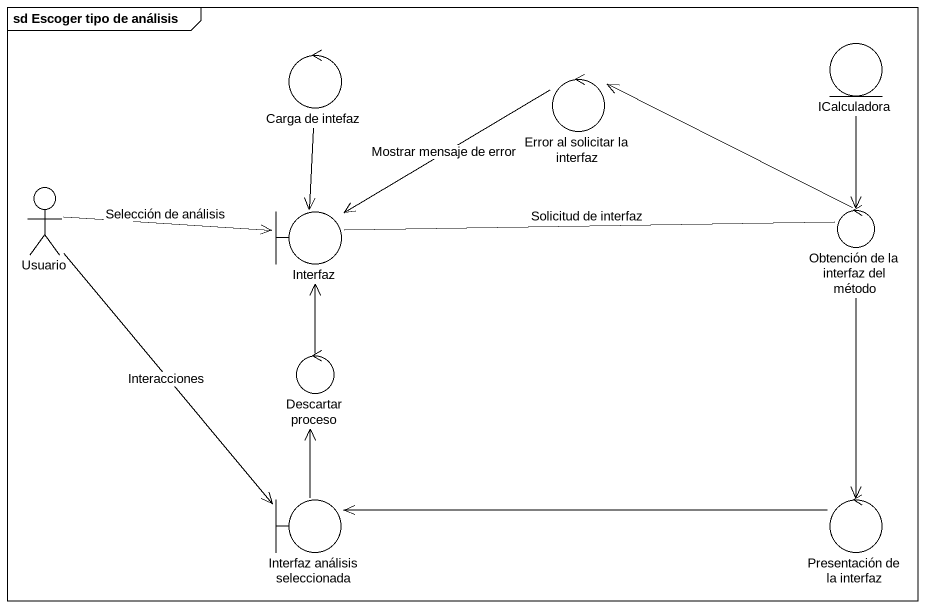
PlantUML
@startuml
mainframe sd Escoger tipo de análisis
control "Carga de intefaz" as Carga_de_intefaz
entity ICalculadora
control "Error al solicitar la interfaz" as Error_al_solicitar_la
actor Usuario
boundary Interfaz
control "Obtención de la interfaz del método" as Obtención_de_la_interfaz
control "Descartar proceso" as Descartar_proceso
boundary "Interfaz análisis seleccionada" as Interfaz_análisis
control "Presentación de la interfaz" as Presentación_de_la_interfaz
Carga_de_intefaz --> Interfaz
ICalculadora --> Obtención_de_la_interfaz
Error_al_solicitar_la -left-> Interfaz : Mostrar mensaje de error
Usuario -right-> Interfaz : Selección de análisis
Usuario --> Interfaz_análisis : Interacciones
Interfaz -right- Obtención_de_la_interfaz : Solicitud de interfaz
Obtención_de_la_interfaz -left-> Error_al_solicitar_la
Obtención_de_la_interfaz --> Presentación_de_la_interfaz
Descartar_proceso -up-> Interfaz
Interfaz_análisis -up-> Descartar_proceso
Presentación_de_la_interfaz -left-> Interfaz_análisis
@enduml
